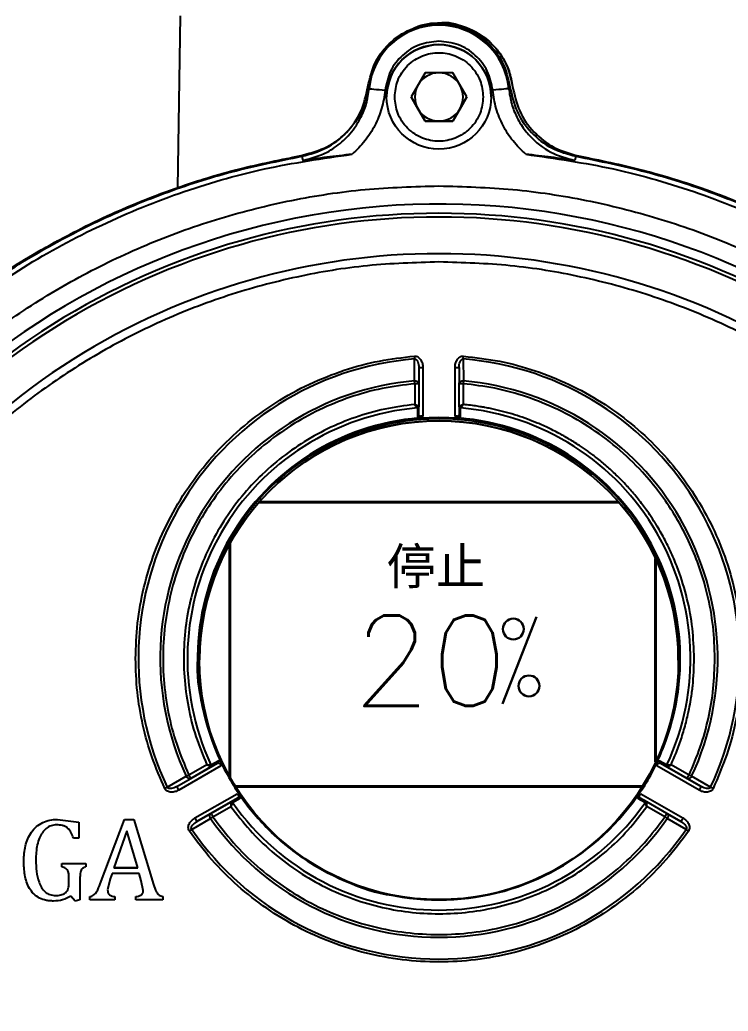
# Model space of a CAD drawing. Header units: millimetres. Extents: x 1852 to 4288, y 681 to 2404.
# Drawn here: x 2491.2 to 2579.2, y 2124.1 to 2247.3 of the extents above; entities that cross this region are included whole.
import ezdxf

# ---------------------------------------------------------------- set-up
doc = ezdxf.new("R2010")
doc.units = ezdxf.units.MM
for name, color, linetype, lineweight in [('DIM', 4, 'Continuous', 13), ('标注', 3, 'Continuous', 13), ('粗实线', 7, 'Continuous', 40)]:
    doc.layers.add(name, color=color, linetype=linetype, lineweight=lineweight)
doc.styles.add('01', font='txt.shx')

msp = doc.modelspace()

# ---------------------------------------------------------------- linework, layer by layer
at = {"color": 7, "linetype": 'Continuous', "lineweight": 25}
for p, q in [((2511.085, 2247.781), (2510.76, 2226.413)), ((2541.507, 2240.711), (2539.775, 2237.711)), ((2544.971, 2240.711), (2541.507, 2240.711)), ((2546.703, 2237.711), (2544.971, 2240.711)), ((2534.414, 2238.987), (2534.563, 2238.737)), ((2552.065, 2238.987), (2551.916, 2238.737)), ((2552.397, 2239.013), (2552.397, 2239.014)), ((2536.739, 2237.718), (2536.739, 2237.718)), ((2536.799, 2237.718), (2536.799, 2237.718)), ((2539.775, 2237.711), (2541.507, 2234.711)), ((2540.641, 2236.211), (2539.775, 2237.711)), ((2544.971, 2234.711), (2546.703, 2237.711)), ((2546.703, 2237.711), (2545.837, 2236.211)), ((2549.679, 2237.704), (2549.679, 2237.704)), ((2549.739, 2237.704), (2549.739, 2237.704)), ((2541.507, 2234.711), (2540.641, 2236.211)), ((2545.837, 2236.211), (2544.971, 2234.711)), ((2541.507, 2234.711), (2544.971, 2234.711)), ((2541.507, 2234.711), (2541.507, 2234.711)), ((2543.239, 2234.711), (2541.507, 2234.711)), ((2544.971, 2234.711), (2543.239, 2234.711)), ((2544.971, 2234.711), (2544.971, 2234.711)), ((2526.212, 2230.336), (2526.331, 2229.819)), ((2526.325, 2230.46), (2526.325, 2230.461)), ((2560.268, 2230.336), (2560.148, 2229.819)), ((2560.572, 2230.387), (2560.572, 2230.387)), ((2540.182, 2205.498), (2540.211, 2205.146)), ((2546.268, 2205.146), (2546.297, 2205.498)), ((2540.209, 2202.429), (2540.211, 2205.146)), ((2546.268, 2205.146), (2546.271, 2202.429)), ((2540.74, 2204.084), (2540.74, 2202.077)), ((2541.24, 2204.084), (2541.24, 2198.049)), ((2545.24, 2198.049), (2545.24, 2204.084)), ((2545.74, 2204.084), (2545.74, 2202.077)), ((2540.24, 2202.077), (2540.209, 2202.429)), ((2540.24, 2202.077), (2540.24, 2199.491)), ((2540.74, 2202.077), (2540.74, 2199.185)), ((2545.74, 2199.185), (2545.74, 2202.077)), ((2546.271, 2202.429), (2546.24, 2202.077)), ((2546.24, 2202.077), (2546.24, 2199.491)), ((2540.555, 2199.005), (2540.556, 2198.069)), ((2540.74, 2198.249), (2540.74, 2199.185)), ((2545.74, 2199.185), (2545.74, 2198.249)), ((2545.924, 2198.069), (2545.924, 2199.005)), ((2540.766, 2197.813), (2543.24, 2197.915)), ((2543.24, 2197.915), (2545.713, 2197.813)), ((2513.489, 2167.742), (2513.489, 2167.742)), ((2572.989, 2167.678), (2572.989, 2167.678)), ((2510.667, 2151.996), (2515.72, 2154.913)), ((2514.909, 2154.445), (2515.72, 2154.913)), ((2515.784, 2155.163), (2514.973, 2154.695)), ((2515.745, 2154.932), (2515.753, 2154.929)), ((2518.584, 2150.824), (2516.111, 2155.108)), ((2570.369, 2155.108), (2567.895, 2150.824)), ((2571.506, 2154.695), (2570.695, 2155.163)), ((2570.726, 2154.929), (2570.734, 2154.932)), ((2570.76, 2154.913), (2571.57, 2154.445)), ((2570.76, 2154.913), (2575.813, 2151.996)), ((2516.143, 2154.58), (2510.917, 2151.563)), ((2514.395, 2154.726), (2512.155, 2153.433)), ((2514.909, 2154.445), (2512.405, 2153)), ((2514.906, 2154.445), (2514.935, 2154.464)), ((2575.563, 2151.563), (2570.336, 2154.58)), ((2571.544, 2154.464), (2571.573, 2154.445)), ((2574.074, 2153), (2571.57, 2154.445)), ((2574.324, 2153.433), (2572.085, 2154.726)), ((2509.483, 2151.923), (2511.834, 2153.283)), ((2510.667, 2151.996), (2512.405, 2153)), ((2575.813, 2151.996), (2574.074, 2153)), ((2576.997, 2151.923), (2574.645, 2153.283)), ((2510.667, 2151.996), (2510.336, 2151.84)), ((2576.143, 2151.84), (2575.813, 2151.996)), ((2512.917, 2148.099), (2518.143, 2151.116)), ((2518.22, 2150.583), (2513.167, 2147.666)), ((2514.905, 2148.67), (2517.409, 2150.115)), ((2518.22, 2150.583), (2517.409, 2150.115)), ((2517.658, 2150.046), (2518.468, 2150.514)), ((2568.011, 2150.514), (2568.822, 2150.046)), ((2569.07, 2150.115), (2568.26, 2150.583)), ((2573.313, 2147.666), (2568.26, 2150.583)), ((2568.336, 2151.116), (2573.563, 2148.099)), ((2571.574, 2148.67), (2569.07, 2150.115)), ((2515.155, 2148.236), (2517.395, 2149.53)), ((2571.324, 2148.236), (2569.085, 2149.53)), ((2495.816, 2147.931), (2498.491, 2147.59)), ((2495.816, 2147.931), (2495.816, 2147.931)), ((2498.491, 2147.59), (2498.491, 2145.599)), ((2498.491, 2147.59), (2498.491, 2147.59)), ((2501.152, 2139.9), (2504.17, 2147.931)), ((2501.152, 2139.9), (2504.17, 2147.931)), ((2504.17, 2147.931), (2505.315, 2147.931)), ((2504.17, 2147.931), (2504.17, 2147.931)), ((2504.17, 2147.931), (2505.315, 2147.931)), ((2505.315, 2147.931), (2507.776, 2139.843)), ((2505.315, 2147.931), (2505.315, 2147.931)), ((2505.315, 2147.931), (2507.776, 2139.843)), ((2512.511, 2146.677), (2514.865, 2148.034)), ((2513.167, 2147.666), (2514.905, 2148.67)), ((2571.574, 2148.67), (2573.313, 2147.666)), ((2573.968, 2146.677), (2571.614, 2148.034)), ((2504.453, 2146.512), (2502.822, 2141.894)), ((2505.812, 2141.894), (2504.453, 2146.512)), ((2498.491, 2145.599), (2497.805, 2145.599)), ((2491.631, 2142.786), (2491.631, 2142.786)), ((2493.141, 2142.887), (2493.141, 2142.887)), ((2496.376, 2142.031), (2496.376, 2142.443)), ((2496.376, 2142.443), (2499.338, 2142.443)), ((2496.376, 2142.443), (2499.338, 2142.443)), ((2496.376, 2142.443), (2496.376, 2142.443)), ((2499.338, 2142.443), (2499.338, 2142.031)), ((2499.338, 2142.443), (2499.338, 2142.443)), ((2502.822, 2141.894), (2505.812, 2141.894)), ((2505.812, 2141.894), (2502.822, 2141.894)), ((2497.257, 2139.969), (2497.257, 2140.398)), ((2498.629, 2140.449), (2498.629, 2137.93)), ((2502.372, 2140.531), (2502.057, 2139.174)), ((2502.614, 2141.208), (2502.372, 2140.531)), ((2505.982, 2141.208), (2502.614, 2141.208)), ((2506.235, 2140.308), (2505.982, 2141.208)), ((2506.475, 2139.101), (2506.235, 2140.308)), ((2501.152, 2139.9), (2501.152, 2139.9)), ((2507.776, 2139.843), (2507.776, 2139.843)), ((2498.048, 2137.778), (2497.503, 2138.391)), ((2498.629, 2137.93), (2498.048, 2137.778)), ((2499.863, 2137.915), (2499.863, 2138.327)), ((2499.863, 2138.327), (2499.863, 2138.327)), ((2502.953, 2137.915), (2499.863, 2137.915)), ((2502.953, 2138.327), (2502.953, 2137.915)), ((2505.585, 2137.915), (2505.585, 2138.327)), ((2508.919, 2137.915), (2505.585, 2137.915)), ((2508.919, 2138.327), (2508.919, 2137.915)), ((2508.919, 2138.327), (2508.919, 2138.327)), ((2543.24, 2137.915), (2544.343, 2138.024))]:
    msp.add_line(p, q, dxfattribs=at)
at = {"color": 7, "linetype": 'Continuous', "lineweight": 25, "flags": 128}
for points in [[(2534.563, 2238.737), (2534.607, 2238.733), (2534.724, 2238.721), (2534.91, 2238.704), (2535.158, 2238.68), (2535.459, 2238.652), (2535.8, 2238.62), (2536.17, 2238.585), (2536.554, 2238.548)], [(2551.916, 2238.737), (2551.872, 2238.733), (2551.755, 2238.721), (2551.569, 2238.704), (2551.321, 2238.68), (2551.021, 2238.652), (2550.679, 2238.62), (2550.31, 2238.585), (2549.925, 2238.548)], [(2540.74, 2204.084), (2540.749, 2204.084), (2540.778, 2204.084), (2540.824, 2204.084), (2540.886, 2204.084), (2540.962, 2204.084), (2541.048, 2204.084), (2541.142, 2204.084), (2541.24, 2204.084)], [(2545.24, 2204.084), (2545.337, 2204.084), (2545.431, 2204.084), (2545.517, 2204.084), (2545.593, 2204.084), (2545.655, 2204.084), (2545.702, 2204.084), (2545.73, 2204.084), (2545.74, 2204.084)], [(2540.74, 2202.077), (2540.73, 2202.077), (2540.702, 2202.077), (2540.655, 2202.077), (2540.593, 2202.077), (2540.517, 2202.077), (2540.431, 2202.077), (2540.337, 2202.077), (2540.24, 2202.077)], [(2546.24, 2202.077), (2546.142, 2202.077), (2546.048, 2202.077), (2545.962, 2202.077), (2545.886, 2202.077), (2545.824, 2202.077), (2545.778, 2202.077), (2545.749, 2202.077), (2545.74, 2202.077)], [(2511.834, 2153.283), (2511.867, 2153.299), (2511.903, 2153.315), (2511.941, 2153.333), (2511.982, 2153.352), (2512.023, 2153.371), (2512.067, 2153.391), (2512.111, 2153.412), (2512.155, 2153.433)], [(2512.155, 2153.433), (2512.204, 2153.348), (2512.251, 2153.267), (2512.294, 2153.192), (2512.332, 2153.126), (2512.363, 2153.073), (2512.386, 2153.033), (2512.4, 2153.008), (2512.405, 2153)], [(2574.074, 2153), (2574.079, 2153.008), (2574.093, 2153.033), (2574.116, 2153.073), (2574.147, 2153.126), (2574.185, 2153.192), (2574.229, 2153.267), (2574.275, 2153.348), (2574.324, 2153.433)], [(2574.645, 2153.283), (2574.612, 2153.299), (2574.576, 2153.315), (2574.538, 2153.333), (2574.498, 2153.352), (2574.456, 2153.371), (2574.413, 2153.391), (2574.369, 2153.412), (2574.324, 2153.433)], [(2509.483, 2151.923), (2509.45, 2151.907), (2509.414, 2151.89), (2509.376, 2151.872), (2509.336, 2151.853), (2509.294, 2151.834), (2509.251, 2151.813), (2509.207, 2151.793), (2509.163, 2151.772)], [(2510.917, 2151.563), (2510.868, 2151.647), (2510.821, 2151.729), (2510.778, 2151.804), (2510.74, 2151.869), (2510.709, 2151.923), (2510.686, 2151.963), (2510.671, 2151.988), (2510.667, 2151.996)], [(2575.813, 2151.996), (2575.808, 2151.988), (2575.794, 2151.963), (2575.77, 2151.923), (2575.739, 2151.869), (2575.701, 2151.804), (2575.658, 2151.729), (2575.611, 2151.647), (2575.563, 2151.563)], [(2577.316, 2151.772), (2577.272, 2151.793), (2577.228, 2151.813), (2577.185, 2151.834), (2577.143, 2151.853), (2577.103, 2151.872), (2577.065, 2151.89), (2577.029, 2151.907), (2576.997, 2151.923)], [(2513.167, 2147.666), (2513.162, 2147.674), (2513.148, 2147.699), (2513.124, 2147.739), (2513.093, 2147.793), (2513.055, 2147.858), (2513.012, 2147.933), (2512.965, 2148.014), (2512.917, 2148.099)], [(2515.155, 2148.236), (2515.115, 2148.208), (2515.075, 2148.181), (2515.036, 2148.153), (2514.998, 2148.127), (2514.962, 2148.101), (2514.927, 2148.077), (2514.895, 2148.054), (2514.865, 2148.034)], [(2514.905, 2148.67), (2514.91, 2148.661), (2514.924, 2148.637), (2514.947, 2148.597), (2514.978, 2148.543), (2515.016, 2148.477), (2515.059, 2148.402), (2515.106, 2148.321), (2515.155, 2148.236)], [(2571.324, 2148.236), (2571.373, 2148.321), (2571.42, 2148.402), (2571.463, 2148.477), (2571.501, 2148.543), (2571.532, 2148.597), (2571.555, 2148.637), (2571.569, 2148.661), (2571.574, 2148.67)], [(2571.614, 2148.034), (2571.584, 2148.054), (2571.552, 2148.077), (2571.517, 2148.101), (2571.481, 2148.127), (2571.443, 2148.153), (2571.404, 2148.181), (2571.364, 2148.208), (2571.324, 2148.236)], [(2573.563, 2148.099), (2573.514, 2148.014), (2573.467, 2147.933), (2573.424, 2147.858), (2573.386, 2147.793), (2573.355, 2147.739), (2573.332, 2147.699), (2573.317, 2147.674), (2573.313, 2147.666)], [(2512.22, 2146.476), (2512.261, 2146.504), (2512.301, 2146.532), (2512.34, 2146.559), (2512.378, 2146.585), (2512.414, 2146.61), (2512.449, 2146.634), (2512.481, 2146.656), (2512.511, 2146.677)], [(2573.968, 2146.677), (2573.998, 2146.656), (2574.03, 2146.634), (2574.065, 2146.61), (2574.101, 2146.585), (2574.139, 2146.559), (2574.178, 2146.532), (2574.218, 2146.504), (2574.259, 2146.476)]]:
    msp.add_lwpolyline(points, dxfattribs=at)
at = {"color": 7, "linetype": 'Continuous', "lineweight": 25}
for centre, radius in [((2543.239, 2237.711), 6.5), ((2543.239, 2167.71), 29.75)]:
    msp.add_circle(centre, radius, dxfattribs=at)
for centre, radius, start, end in [((2543.24, 2237.916), 8.715, 5.40246, 174.59754), ((2543.239, 2237.711), 6.5, 0, 179.93876), ((2543.239, 2237.711), 3, 90, 150), ((2543.239, 2237.711), 3, 30, 90), ((2543.239, 2237.711), 3, 150, 210), ((2543.239, 2237.711), 3, 330, 30), ((2543.239, 2237.711), 3, 210, 270), ((2543.239, 2237.711), 3, 270, 330), ((2524.616, 2240.314), 10, 302.62258, 314.66639), ((2562.322, 2240.233), 10, 225.08863, 237.13271), ((2543.24, 2132.915), 91.48, 295.79271, 180), ((2543.24, 2132.915), 90.341, 353.64897, 186.35103), ((2543.24, 2132.915), 89.875, 353.64897, 186.35103), ((2543.24, 2132.915), 85.319, 353.33017, 186.66983), ((2543.24, 2167.915), 37.354, 94.65071, 205.34929), ((2543.24, 2167.915), 37.354, 334.65071, 85.34929), ((2543.24, 2167.915), 34.646, 95.01875, 204.98125), ((2543.24, 2167.915), 34.646, 335.01875, 84.98125), ((2540.468, 2199.282), 0.229, 285.08159, 349.89545), ((2546.011, 2199.282), 0.229, 190.10455, 254.91841), ((2543.24, 2167.915), 31.264, 94.97704, 205.02296), ((2540.55, 2199.194), 0.19, 271.48934, 357.31235), ((2540.55, 2198.258), 0.189, 271.61717, 357.31776), ((2545.929, 2199.194), 0.19, 182.68765, 268.51066), ((2545.929, 2198.258), 0.189, 182.6801, 268.38296), ((2543.24, 2167.915), 31.264, 334.97704, 85.02296), ((2543.239, 2167.71), 30, 357.22072, 180), ((2543.24, 2167.915), 30, 94.72923, 205.27077), ((2543.239, 2167.71), 29.75, 0, 179.93876), ((2543.24, 2167.915), 30, 334.72923, 85.27077), ((2515.617, 2155.073), 0.189, 302.68007, 28.38309), ((2570.862, 2155.073), 0.189, 151.61704, 237.31779), ((2514.689, 2154.632), 0.229, 310.10459, 14.91837), ((2514.807, 2154.605), 0.19, 302.68761, 28.51079), ((2571.673, 2154.605), 0.19, 151.48921, 237.31239), ((2571.79, 2154.632), 0.229, 165.08163, 229.89541), ((2517.461, 2149.831), 0.229, 45.08176, 109.89528), ((2517.496, 2149.947), 0.19, 31.48925, 117.3121), ((2543.24, 2167.915), 31.264, 214.97704, 325.02296), ((2518.307, 2150.415), 0.189, 31.61702, 117.31857), ((2543.24, 2167.915), 30, 214.72923, 325.27077), ((2568.173, 2150.415), 0.189, 62.68036, 148.38305), ((2568.983, 2149.947), 0.19, 62.6879, 148.51075), ((2569.018, 2149.831), 0.229, 70.10472, 134.91824), ((2543.24, 2167.915), 34.646, 215.01875, 324.98125), ((2543.24, 2167.915), 37.354, 214.65071, 325.34929), ((2543.24, 2132.915), 91.48, 180, 290.22656)]:
    msp.add_arc(centre, radius, start, end, dxfattribs=at)
for points in [[(2534.414, 2238.987), (2534.656, 2240.041), (2535.14, 2242.148), (2537.227, 2244.702), (2540.013, 2246.466), (2542.164, 2246.693), (2543.24, 2246.807)], [(2543.24, 2246.807), (2544.315, 2246.693), (2546.466, 2246.466), (2549.252, 2244.702), (2551.339, 2242.148), (2551.823, 2240.041), (2552.065, 2238.987)], [(2543.24, 2244.632), (2542.412, 2244.543), (2540.758, 2244.365), (2538.627, 2242.985), (2537.053, 2240.994), (2536.72, 2239.364), (2536.554, 2238.548)], [(2549.925, 2238.548), (2549.759, 2239.364), (2549.426, 2240.994), (2547.852, 2242.985), (2545.721, 2244.365), (2544.067, 2244.543), (2543.24, 2244.632)], [(2534.536, 2239.052), (2534.305, 2238.011), (2533.843, 2235.93), (2531.954, 2233.3), (2529.412, 2231.294), (2527.354, 2230.738), (2526.325, 2230.46)], [(2552.397, 2239.013), (2552.624, 2237.972), (2553.077, 2235.889), (2554.955, 2233.251), (2557.488, 2231.234), (2559.544, 2230.669), (2560.572, 2230.387)], [(2445.566, 2143.706), (2446.09, 2147.357), (2447.138, 2154.661), (2450.258, 2165.304), (2454.466, 2175.547), (2459.821, 2185.247), (2466.226, 2194.287), (2473.607, 2202.549), (2481.869, 2209.93), (2490.908, 2216.335), (2500.609, 2221.69), (2510.852, 2225.898), (2521.495, 2229.018), (2528.799, 2230.066), (2532.45, 2230.59)], [(2445.769, 2150.248), (2446.455, 2153.542), (2447.828, 2160.131), (2451.148, 2169.683), (2455.352, 2178.867), (2460.488, 2187.57), (2466.477, 2195.706), (2473.265, 2203.191), (2480.778, 2209.946), (2488.941, 2215.901), (2497.665, 2220.999), (2506.867, 2225.164), (2516.433, 2228.444), (2523.027, 2229.788), (2526.325, 2230.46)], [(2478.485, 2207.665), (2480.782, 2209.553), (2485.375, 2213.327), (2492.876, 2218.172), (2500.747, 2222.372), (2508.976, 2225.82), (2517.47, 2228.572), (2523.298, 2229.748), (2526.212, 2230.336)], [(2554.029, 2230.59), (2557.681, 2230.066), (2564.984, 2229.018), (2575.627, 2225.898), (2585.87, 2221.69), (2595.571, 2216.335), (2604.61, 2209.93), (2612.872, 2202.549), (2620.253, 2194.287), (2626.658, 2185.247), (2632.013, 2175.547), (2636.221, 2165.304), (2639.341, 2154.661), (2640.389, 2147.357), (2640.913, 2143.706)], [(2560.268, 2230.336), (2563.181, 2229.748), (2569.009, 2228.572), (2577.503, 2225.82), (2585.732, 2222.372), (2593.603, 2218.172), (2601.104, 2213.327), (2605.697, 2209.553), (2607.994, 2207.665)], [(2560.572, 2230.387), (2563.866, 2229.701), (2570.454, 2228.328), (2580.007, 2225.007), (2589.19, 2220.804), (2597.893, 2215.668), (2606.03, 2209.679), (2613.514, 2202.891), (2620.27, 2195.377), (2626.224, 2187.215), (2631.323, 2178.49), (2635.487, 2169.289), (2638.767, 2159.723), (2640.112, 2153.128), (2640.784, 2149.831)], [(2449.499, 2132.916), (2449.586, 2135.984), (2449.76, 2142.119), (2451.163, 2151.233), (2453.388, 2160.171), (2456.496, 2168.847), (2460.435, 2177.176), (2465.172, 2185.079), (2470.661, 2192.48), (2476.849, 2199.307), (2483.676, 2205.495), (2491.076, 2210.984), (2498.98, 2215.721), (2507.309, 2219.659), (2515.984, 2222.767), (2524.922, 2224.992), (2534.037, 2226.396), (2540.172, 2226.57), (2543.24, 2226.657)], [(2543.24, 2226.657), (2546.307, 2226.57), (2552.443, 2226.396), (2561.557, 2224.992), (2570.495, 2222.767), (2579.17, 2219.659), (2587.5, 2215.721), (2595.403, 2210.984), (2602.804, 2205.495), (2609.631, 2199.307), (2615.818, 2192.48), (2621.307, 2185.079), (2626.044, 2177.176), (2629.983, 2168.847), (2633.091, 2160.171), (2635.316, 2151.233), (2636.719, 2142.119), (2636.893, 2135.984), (2636.98, 2132.916)], [(2543.24, 2217.202), (2540.277, 2217.112), (2534.352, 2216.931), (2525.562, 2215.476), (2516.969, 2213.171), (2508.668, 2209.956), (2500.751, 2205.89), (2493.306, 2201.013), (2486.416, 2195.379), (2480.157, 2189.051), (2474.599, 2182.099), (2469.803, 2174.601), (2465.823, 2166.64), (2462.705, 2158.305), (2460.476, 2149.686), (2459.185, 2140.884), (2458.76, 2131.985), (2459.269, 2126.079), (2459.524, 2123.126)], [(2626.956, 2123.126), (2627.21, 2126.079), (2627.719, 2131.985), (2627.295, 2140.884), (2626.003, 2149.686), (2623.774, 2158.305), (2620.656, 2166.64), (2616.676, 2174.601), (2611.88, 2182.099), (2606.322, 2189.051), (2600.063, 2195.379), (2593.173, 2201.013), (2585.728, 2205.89), (2577.811, 2209.956), (2569.51, 2213.171), (2560.917, 2215.476), (2552.128, 2216.931), (2546.202, 2217.112), (2543.24, 2217.202)], [(2546.297, 2205.498), (2547.805, 2205.322), (2550.822, 2204.971), (2555.225, 2203.757), (2559.457, 2202.06), (2563.452, 2199.856), (2567.152, 2197.189), (2570.504, 2194.095), (2573.459, 2190.62), (2575.974, 2186.815), (2578.013, 2182.734), (2579.544, 2178.437), (2580.548, 2173.987), (2581.007, 2169.449), (2580.919, 2164.888), (2580.272, 2160.374), (2579.122, 2155.954), (2577.918, 2153.166), (2577.316, 2151.772)], [(2540.24, 2202.077), (2538.878, 2201.909), (2536.154, 2201.575), (2532.183, 2200.458), (2528.367, 2198.908), (2524.765, 2196.904), (2521.429, 2194.485), (2518.406, 2191.684), (2515.74, 2188.542), (2513.47, 2185.103), (2511.627, 2181.417), (2510.238, 2177.537), (2509.324, 2173.519), (2508.898, 2169.421), (2508.963, 2165.299), (2509.529, 2161.22), (2510.547, 2157.221), (2511.619, 2154.696), (2512.155, 2153.433)], [(2540.24, 2199.491), (2538.991, 2199.328), (2536.493, 2199.004), (2532.852, 2197.958), (2529.356, 2196.518), (2526.058, 2194.664), (2523.002, 2192.435), (2520.233, 2189.857), (2517.79, 2186.969), (2515.707, 2183.812), (2514.013, 2180.429), (2512.734, 2176.869), (2511.886, 2173.182), (2511.483, 2169.421), (2511.527, 2165.637), (2512.029, 2161.89), (2512.942, 2158.214), (2513.911, 2155.888), (2514.395, 2154.726)], [(2541.24, 2198.049), (2541.182, 2198.044), (2541.068, 2198.033), (2540.973, 2198.022), (2540.925, 2198.017)], [(2545.554, 2198.017), (2545.506, 2198.022), (2545.411, 2198.033), (2545.297, 2198.044), (2545.24, 2198.049)], [(2516.014, 2154.869), (2516.033, 2154.825), (2516.071, 2154.737), (2516.119, 2154.633), (2516.143, 2154.58)], [(2570.336, 2154.58), (2570.36, 2154.633), (2570.408, 2154.737), (2570.446, 2154.825), (2570.465, 2154.869)], [(2518.143, 2151.116), (2518.176, 2151.07), (2518.243, 2150.976), (2518.3, 2150.899), (2518.328, 2150.86)], [(2568.151, 2150.86), (2568.179, 2150.899), (2568.236, 2150.976), (2568.303, 2151.07), (2568.336, 2151.116)], [(2517.395, 2149.53), (2518.16, 2148.529), (2519.689, 2146.528), (2522.416, 2143.899), (2525.411, 2141.591), (2528.665, 2139.661), (2532.124, 2138.129), (2535.741, 2137.02), (2539.463, 2136.348), (2543.24, 2136.123), (2547.016, 2136.348), (2550.739, 2137.02), (2554.355, 2138.129), (2557.814, 2139.661), (2561.068, 2141.591), (2564.063, 2143.899), (2566.79, 2146.528), (2568.32, 2148.529), (2569.085, 2149.53)], [(2515.155, 2148.236), (2515.981, 2147.141), (2517.632, 2144.95), (2520.586, 2142.068), (2523.836, 2139.538), (2527.372, 2137.422), (2531.135, 2135.742), (2535.072, 2134.525), (2539.126, 2133.787), (2543.24, 2133.54), (2547.353, 2133.787), (2551.407, 2134.525), (2555.344, 2135.742), (2559.107, 2137.422), (2562.644, 2139.538), (2565.894, 2142.068), (2568.847, 2144.95), (2570.499, 2147.141), (2571.324, 2148.236)], [(2574.259, 2146.476), (2573.352, 2145.258), (2571.539, 2142.821), (2568.286, 2139.615), (2564.701, 2136.798), (2560.795, 2134.441), (2556.635, 2132.57), (2552.28, 2131.213), (2547.793, 2130.392), (2543.24, 2130.116), (2538.686, 2130.392), (2534.199, 2131.213), (2529.844, 2132.57), (2525.684, 2134.441), (2521.778, 2136.798), (2518.193, 2139.615), (2514.94, 2142.821), (2513.127, 2145.258), (2512.22, 2146.476)], [(2543.24, 2039.176), (2540.172, 2039.263), (2534.037, 2039.437), (2524.922, 2040.84), (2515.984, 2043.065), (2507.309, 2046.173), (2498.98, 2050.111), (2491.076, 2054.849), (2483.676, 2060.337), (2476.849, 2066.525), (2470.661, 2073.352), (2465.172, 2080.753), (2460.435, 2088.656), (2456.496, 2096.986), (2453.388, 2105.661), (2451.163, 2114.599), (2449.76, 2123.713), (2449.586, 2129.849), (2449.499, 2132.916)], [(2636.98, 2132.916), (2636.893, 2129.849), (2636.719, 2123.713), (2635.316, 2114.599), (2633.091, 2105.661), (2629.983, 2096.986), (2626.044, 2088.656), (2621.307, 2080.753), (2615.818, 2073.352), (2609.631, 2066.525), (2602.804, 2060.337), (2595.403, 2054.849), (2587.5, 2050.111), (2579.17, 2046.173), (2570.495, 2043.065), (2561.557, 2040.84), (2552.443, 2039.437), (2546.307, 2039.263), (2543.24, 2039.176)]]:
    msp.add_open_spline(points, degree=3, dxfattribs=at)
for points, knots in [([(2539.067, 2245.603), (2539.468, 2245.87), (2540.772, 2246.739), (2543.504, 2247.078), (2546.735, 2246.523), (2549.554, 2244.794), (2551.659, 2242.202), (2552.151, 2240.076), (2552.397, 2239.013)], [0, 0, 0, 0, 0.08145643, 0.26516514, 0.44887386, 0.63258257, 0.81629129, 1, 1, 1, 1]), ([(2543.247, 2246.912), (2543.249, 2246.913), (2544.302, 2247.128), (2546.554, 2246.497), (2548.752, 2245.319), (2550.015, 2244.11), (2550.651, 2243.366), (2551.356, 2242.314), (2552.051, 2240.869), (2552.278, 2239.653), (2552.397, 2239.014)], [0, 0, 0, 0, 0.0006179, 0.2439913, 0.4980561, 0.5655985, 0.6396073, 0.7200812, 0.8527937, 1, 1, 1, 1]), ([(2537.739, 2237.711), (2537.813, 2238.403), (2537.926, 2239.467), (2538.611, 2240.748), (2539.321, 2241.628), (2540.202, 2242.342), (2541.483, 2243.006), (2543.239, 2243.344), (2544.995, 2243.006), (2546.276, 2242.342), (2547.157, 2241.628), (2547.867, 2240.748), (2548.553, 2239.467), (2548.666, 2238.403), (2548.739, 2237.711)], [0, 0, 0, 0, 0.1197284, 0.1841803, 0.25, 0.3158197, 0.3802716, 0.5, 0.6197284, 0.6841803, 0.75, 0.8158197, 0.8802716, 1, 1, 1, 1]), ([(2526.212, 2230.336), (2527.244, 2230.617), (2529.306, 2231.179), (2531.85, 2233.197), (2533.732, 2235.846), (2534.186, 2237.939), (2534.414, 2238.987)], [0, 0, 0, 0, 0.2500466, 0.4994486, 0.7493959, 1, 1, 1, 1]), ([(2526.331, 2229.819), (2527.365, 2230.094), (2528.758, 2230.465), (2530.292, 2231.419), (2531.172, 2232.098), (2532.011, 2232.913), (2532.837, 2233.931), (2533.62, 2235.243), (2534.282, 2236.872), (2534.466, 2238.096), (2534.563, 2238.737)], [0, 0, 0, 0, 0.24428957, 0.32903605, 0.41448985, 0.50012501, 0.59799237, 0.71577027, 0.85107242, 1, 1, 1, 1]), ([(2551.916, 2238.737), (2552.013, 2238.096), (2552.197, 2236.872), (2552.799, 2235.393), (2553.414, 2234.304), (2553.956, 2233.538), (2555.051, 2232.25), (2557.01, 2230.671), (2559.117, 2230.099), (2560.148, 2229.819)], [0, 0, 0, 0, 0.1490589, 0.284486, 0.365253, 0.4374072, 0.5004523, 0.7554674, 1, 1, 1, 1]), ([(2552.065, 2238.987), (2552.292, 2237.941), (2552.744, 2235.853), (2554.623, 2233.204), (2557.167, 2231.183), (2559.233, 2230.618), (2560.268, 2230.336)], [0, 0, 0, 0, 0.2500652, 0.4994456, 0.7493864, 1, 1, 1, 1]), ([(2536.554, 2238.548), (2536.439, 2237.789), (2536.21, 2236.274), (2535.324, 2234.145), (2534.104, 2232.188), (2533.003, 2231.124), (2532.45, 2230.59)], [0, 0, 0, 0, 0.2507669, 0.5000113, 0.749245, 1, 1, 1, 1]), ([(2548.739, 2237.711), (2548.666, 2237.019), (2548.553, 2235.955), (2547.867, 2234.674), (2547.157, 2233.794), (2546.276, 2233.08), (2544.995, 2232.415), (2543.239, 2232.078), (2541.483, 2232.415), (2540.202, 2233.08), (2539.321, 2233.794), (2538.611, 2234.674), (2537.926, 2235.955), (2537.813, 2237.019), (2537.739, 2237.711)], [0, 0, 0, 0, 0.1197284, 0.1841803, 0.25, 0.3158197, 0.3802716, 0.5, 0.6197284, 0.6841803, 0.75, 0.8158197, 0.8802716, 1, 1, 1, 1]), ([(2554.029, 2230.59), (2553.477, 2231.124), (2552.375, 2232.188), (2551.155, 2234.145), (2550.269, 2236.274), (2550.04, 2237.789), (2549.925, 2238.548)], [0, 0, 0, 0, 0.250755, 0.4999887, 0.7492331, 1, 1, 1, 1]), ([(2481.932, 2210.491), (2483.2, 2211.525), (2486.94, 2214.573), (2493.667, 2218.748), (2501.84, 2223.007), (2510.069, 2226.318), (2518.205, 2228.852), (2523.656, 2229.932), (2526.325, 2230.461)], [0, 0, 0, 0, 0.0997459, 0.2940675, 0.4812543, 0.6613057, 0.8342211, 1, 1, 1, 1]), ([(2532.45, 2230.59), (2531.382, 2230.47), (2529.236, 2230.229), (2527.302, 2229.956), (2526.331, 2229.819)], [0, 0, 0, 0, 0.4975573, 1, 1, 1, 1]), ([(2560.148, 2229.819), (2559.177, 2229.956), (2557.244, 2230.229), (2555.097, 2230.47), (2554.029, 2230.59)], [0, 0, 0, 0, 0.50244267, 1, 1, 1, 1]), ([(2560.572, 2230.387), (2563.237, 2229.848), (2568.684, 2228.745), (2576.809, 2226.176), (2585.02, 2222.827), (2593.186, 2218.549), (2600.961, 2213.588), (2605.679, 2209.665), (2607.944, 2207.782)], [0, 0, 0, 0, 0.1535242, 0.3136607, 0.480409, 0.6537687, 0.8337391, 1, 1, 1, 1]), ([(2505.532, 2167.915), (2505.582, 2169.38), (2505.682, 2172.349), (2506.505, 2176.8), (2507.863, 2181.252), (2509.822, 2185.604), (2512.364, 2189.744), (2515.439, 2193.546), (2518.979, 2196.919), (2522.899, 2199.788), (2527.078, 2202.094), (2531.405, 2203.808), (2535.775, 2204.99), (2538.727, 2205.33), (2540.182, 2205.498)], [0, 0, 0, 0, 0.0782156, 0.1586051, 0.2410351, 0.3265101, 0.4128917, 0.5, 0.5870918, 0.6734733, 0.7589648, 0.8413784, 0.9217762, 1, 1, 1, 1]), ([(2540.182, 2205.498), (2540.263, 2205.497), (2540.429, 2205.494), (2540.653, 2205.386), (2540.845, 2205.226), (2541.042, 2204.963), (2541.206, 2204.575), (2541.228, 2204.248), (2541.24, 2204.084)], [0, 0, 0, 0, 0.1225406, 0.2507283, 0.3708535, 0.5011377, 0.7505279, 1, 1, 1, 1]), ([(2545.24, 2204.084), (2545.251, 2204.248), (2545.274, 2204.575), (2545.437, 2204.963), (2545.634, 2205.226), (2545.826, 2205.385), (2546.05, 2205.494), (2546.216, 2205.497), (2546.297, 2205.498)], [0, 0, 0, 0, 0.2498125, 0.4991926, 0.6288786, 0.7494851, 0.8773244, 1, 1, 1, 1]), ([(2540.211, 2205.146), (2540.232, 2205.147), (2540.274, 2205.149), (2540.359, 2205.123), (2540.455, 2205.053), (2540.546, 2204.932), (2540.646, 2204.732), (2540.724, 2204.445), (2540.734, 2204.206), (2540.74, 2204.084)], [0, 0, 0, 0, 0.0469095, 0.0936327, 0.1947106, 0.3110168, 0.4391204, 0.7135016, 1, 1, 1, 1]), ([(2545.74, 2204.084), (2545.745, 2204.206), (2545.756, 2204.445), (2545.833, 2204.732), (2545.933, 2204.933), (2546.024, 2205.053), (2546.12, 2205.123), (2546.205, 2205.149), (2546.247, 2205.147), (2546.268, 2205.146)], [0, 0, 0, 0, 0.28654563, 0.56106869, 0.68919014, 0.8054766, 0.90650496, 0.95317639, 1, 1, 1, 1]), ([(2540.209, 2202.429), (2540.274, 2202.427), (2540.374, 2202.423), (2540.498, 2202.382), (2540.582, 2202.338), (2540.653, 2202.28), (2540.721, 2202.196), (2540.732, 2202.123), (2540.74, 2202.077)], [0, 0, 0, 0, 0.2385849, 0.3638389, 0.5000025, 0.6213043, 0.7614151, 1, 1, 1, 1]), ([(2545.74, 2202.077), (2545.747, 2202.123), (2545.758, 2202.196), (2545.827, 2202.28), (2545.897, 2202.338), (2545.981, 2202.382), (2546.105, 2202.423), (2546.205, 2202.427), (2546.271, 2202.429)], [0, 0, 0, 0, 0.238585, 0.3787456, 0.4999975, 0.6362115, 0.761415, 1, 1, 1, 1]), ([(2577.532, 2167.915), (2577.488, 2169.242), (2577.398, 2171.932), (2576.655, 2175.964), (2575.219, 2180.69), (2572.673, 2185.921), (2569.13, 2190.633), (2565.404, 2194.207), (2561.865, 2196.82), (2558.092, 2198.925), (2554.181, 2200.498), (2550.23, 2201.591), (2547.558, 2201.916), (2546.24, 2202.077)], [0, 0, 0, 0, 0.07827687, 0.15871, 0.24116849, 0.36932909, 0.49988873, 0.58696496, 0.67333854, 0.75883145, 0.84127172, 0.92171409, 1, 1, 1, 1]), ([(2540.693, 2199.242), (2540.668, 2199.256), (2540.617, 2199.284), (2540.507, 2199.344), (2540.38, 2199.414), (2540.292, 2199.462), (2540.24, 2199.491)], [0, 0, 0, 0, 0.2427138, 0.5154318, 0.7146901, 1, 1, 1, 1]), ([(2540.527, 2199.062), (2540.512, 2199.085), (2540.479, 2199.134), (2540.411, 2199.237), (2540.328, 2199.358), (2540.273, 2199.441), (2540.24, 2199.491)], [0, 0, 0, 0, 0.2421389, 0.5153871, 0.7139591, 1, 1, 1, 1]), ([(2540.74, 2199.185), (2540.737, 2199.196), (2540.733, 2199.216), (2540.705, 2199.234), (2540.693, 2199.242)], [0, 0, 0, 0, 0.54466812, 1, 1, 1, 1]), ([(2545.786, 2199.242), (2545.774, 2199.234), (2545.746, 2199.216), (2545.742, 2199.196), (2545.74, 2199.185)], [0, 0, 0, 0, 0.4553331, 1, 1, 1, 1]), ([(2546.24, 2199.491), (2546.188, 2199.462), (2546.099, 2199.414), (2545.972, 2199.344), (2545.862, 2199.284), (2545.811, 2199.256), (2545.786, 2199.242)], [0, 0, 0, 0, 0.2853443, 0.4845682, 0.757303, 1, 1, 1, 1]), ([(2546.24, 2199.491), (2546.207, 2199.441), (2546.151, 2199.358), (2546.069, 2199.237), (2546, 2199.134), (2545.967, 2199.085), (2545.952, 2199.062)], [0, 0, 0, 0, 0.2860062, 0.4846128, 0.7578444, 1, 1, 1, 1]), ([(2574.957, 2167.915), (2574.914, 2169.17), (2574.828, 2171.679), (2574.135, 2175.39), (2573.308, 2178.114), (2572.61, 2179.904), (2572.217, 2180.825), (2571.796, 2181.732), (2571.346, 2182.626), (2570.868, 2183.505), (2570.522, 2184.095), (2570.271, 2184.508), (2569.977, 2184.984), (2569.51, 2185.699), (2568.937, 2186.515), (2568.408, 2187.223), (2567.869, 2187.907), (2567.298, 2188.591), (2566.867, 2189.078), (2566.193, 2189.815), (2565.331, 2190.698), (2564.054, 2191.866), (2562.866, 2192.847), (2561.747, 2193.684), (2560.812, 2194.327), (2560.017, 2194.837), (2559.298, 2195.272), (2558.573, 2195.685), (2557.821, 2196.087), (2557.266, 2196.364), (2556.481, 2196.742), (2555.544, 2197.161), (2554.217, 2197.683), (2552.947, 2198.121), (2551.86, 2198.445), (2550.979, 2198.676), (2550.31, 2198.837), (2549.638, 2198.983), (2549.142, 2199.08), (2548.718, 2199.157), (2548.266, 2199.234), (2547.575, 2199.338), (2546.866, 2199.428), (2546.409, 2199.474), (2546.24, 2199.491)], [0, 0, 0, 0, 0.0803647, 0.1607294, 0.2410941, 0.2624684, 0.283842, 0.3052151, 0.3265873, 0.3479574, 0.3693255, 0.3704427, 0.3788854, 0.405204, 0.4251182, 0.4428013, 0.4618483, 0.4808946, 0.4999402, 0.5035205, 0.5449145, 0.57896, 0.6143836, 0.643615, 0.6685119, 0.6871043, 0.7041218, 0.7223404, 0.7405585, 0.758776, 0.762108, 0.7964253, 0.8245029, 0.853496, 0.8824879, 0.8971785, 0.9118685, 0.9265578, 0.9412466, 0.9442716, 0.9541998, 0.9705965, 0.9890576, 1, 1, 1, 1]), ([(2540.527, 2199.062), (2540.535, 2199.053), (2540.552, 2199.035), (2540.554, 2199.015), (2540.555, 2199.005)], [0, 0, 0, 0, 0.4949702, 1, 1, 1, 1]), ([(2540.556, 2198.069), (2540.559, 2198.044), (2540.566, 2197.995), (2540.623, 2197.929), (2540.708, 2197.871), (2540.793, 2197.843), (2540.835, 2197.83)], [0, 0, 0, 0, 0.2532366, 0.5010025, 0.7541237, 1, 1, 1, 1]), ([(2540.925, 2198.017), (2540.898, 2198.03), (2540.841, 2198.058), (2540.761, 2198.134), (2540.748, 2198.203), (2540.74, 2198.249)], [0, 0, 0, 0, 0.2330855, 0.4930071, 1, 1, 1, 1]), ([(2541.24, 2198.049), (2541.168, 2197.996), (2541.057, 2197.916), (2540.895, 2197.835), (2540.807, 2197.82), (2540.766, 2197.813)], [0, 0, 0, 0, 0.5002105, 0.7688311, 1, 1, 1, 1]), ([(2540.925, 2198.017), (2540.925, 2198.017), (2540.925, 2198.017), (2540.925, 2198.016), (2540.925, 2198.016), (2540.925, 2198.015), (2540.925, 2198.011), (2540.923, 2197.994), (2540.917, 2197.956), (2540.9, 2197.904), (2540.87, 2197.857), (2540.847, 2197.839), (2540.835, 2197.83)], [0, 0, 0, 0, 0.0000851, 0.0002561, 0.000889, 0.0033496, 0.0131073, 0.0523637, 0.2150037, 0.5052334, 0.751511, 1, 1, 1, 1]), ([(2545.713, 2197.813), (2545.673, 2197.82), (2545.584, 2197.835), (2545.423, 2197.915), (2545.312, 2197.996), (2545.24, 2198.049)], [0, 0, 0, 0, 0.2295204, 0.499747, 1, 1, 1, 1]), ([(2545.74, 2198.249), (2545.731, 2198.203), (2545.718, 2198.134), (2545.638, 2198.058), (2545.581, 2198.03), (2545.554, 2198.017)], [0, 0, 0, 0, 0.5069925, 0.7668968, 1, 1, 1, 1]), ([(2545.644, 2197.83), (2545.632, 2197.839), (2545.607, 2197.858), (2545.58, 2197.906), (2545.561, 2197.96), (2545.556, 2197.998), (2545.554, 2198.017)], [0, 0, 0, 0, 0.2602756, 0.5208003, 0.77013, 1, 1, 1, 1]), ([(2545.644, 2197.83), (2545.686, 2197.843), (2545.771, 2197.871), (2545.856, 2197.929), (2545.913, 2197.995), (2545.92, 2198.044), (2545.924, 2198.069)], [0, 0, 0, 0, 0.2457787, 0.4989916, 0.7466563, 1, 1, 1, 1]), ([(2545.924, 2199.005), (2545.925, 2199.015), (2545.927, 2199.035), (2545.944, 2199.053), (2545.952, 2199.062)], [0, 0, 0, 0, 0.5050343, 1, 1, 1, 1]), ([(2540.835, 2197.83), (2540.832, 2197.828), (2540.824, 2197.824), (2540.801, 2197.817), (2540.78, 2197.815), (2540.766, 2197.813)], [0, 0, 0, 0, 0.2208696, 0.4522607, 1, 1, 1, 1]), ([(2545.713, 2197.813), (2545.699, 2197.815), (2545.678, 2197.817), (2545.655, 2197.824), (2545.648, 2197.828), (2545.644, 2197.83)], [0, 0, 0, 0, 0.5522801, 0.7827511, 1, 1, 1, 1]), ([(2509.163, 2151.772), (2508.607, 2153.047), (2507.496, 2155.597), (2506.387, 2159.627), (2505.663, 2163.744), (2505.576, 2166.525), (2505.532, 2167.915)], [0, 0, 0, 0, 0.2499835, 0.4999998, 0.7499835, 1, 1, 1, 1]), ([(2513.243, 2167.947), (2513.242, 2167.936), (2513.048, 2165.975), (2513.715, 2162.019), (2515.321, 2156.363), (2518.141, 2151.139), (2521.889, 2146.57), (2526.463, 2142.792), (2531.694, 2140.089), (2535.716, 2138.628), (2537.955, 2138.433), (2538.239, 2138.408)], [0, 0, 0, 0, 0.0007589, 0.1405985, 0.2804382, 0.4202779, 0.5601176, 0.6999572, 0.8397969, 0.9796366, 1, 1, 1, 1]), ([(2566.92, 2149.709), (2567.353, 2150.213), (2569.065, 2152.208), (2571.081, 2156.392), (2572.912, 2162.007), (2573.128, 2165.928), (2573.236, 2167.884)], [0, 0, 0, 0, 0.101587, 0.4016007, 0.7016144, 1, 1, 1, 1]), ([(2572.085, 2154.726), (2572.217, 2155.021), (2572.481, 2155.613), (2572.843, 2156.515), (2573.178, 2157.427), (2573.486, 2158.349), (2573.765, 2159.28), (2574.015, 2160.219), (2574.166, 2160.867), (2574.269, 2161.343), (2574.385, 2161.899), (2574.539, 2162.743), (2574.68, 2163.703), (2574.886, 2165.39), (2574.925, 2166.782), (2574.957, 2167.915)], [0, 0, 0, 0, 0.07144385, 0.14288374, 0.21431988, 0.28576303, 0.35720674, 0.42863778, 0.50005558, 0.50406448, 0.53604837, 0.6252562, 0.69323765, 0.75009307, 1, 1, 1, 1]), ([(2574.324, 2153.433), (2574.816, 2154.578), (2575.798, 2156.87), (2576.777, 2160.486), (2577.417, 2164.177), (2577.494, 2166.669), (2577.532, 2167.915)], [0, 0, 0, 0, 0.2499816, 0.4999998, 0.7499816, 1, 1, 1, 1]), ([(2515.72, 2154.913), (2515.764, 2154.929), (2515.831, 2154.952), (2515.936, 2154.921), (2515.989, 2154.886), (2516.014, 2154.869)], [0, 0, 0, 0, 0.5069925, 0.7668968, 1, 1, 1, 1]), ([(2516.131, 2155.04), (2516.098, 2155.07), (2516.032, 2155.13), (2515.938, 2155.175), (2515.853, 2155.191), (2515.807, 2155.172), (2515.784, 2155.163)], [0, 0, 0, 0, 0.245779, 0.4989923, 0.7466569, 1, 1, 1, 1]), ([(2516.131, 2155.04), (2516.129, 2155.025), (2516.125, 2154.996), (2516.098, 2154.947), (2516.062, 2154.906), (2516.032, 2154.881), (2516.018, 2154.872), (2516.015, 2154.87), (2516.014, 2154.869), (2516.014, 2154.869), (2516.014, 2154.869), (2516.014, 2154.869), (2516.014, 2154.869)], [0, 0, 0, 0, 0.2479867, 0.4941208, 0.7906603, 0.9489512, 0.9871984, 0.9967144, 0.9991187, 0.9997404, 0.9999108, 1, 1, 1, 1]), ([(2516.111, 2155.108), (2516.116, 2155.095), (2516.125, 2155.077), (2516.13, 2155.053), (2516.131, 2155.044), (2516.131, 2155.04)], [0, 0, 0, 0, 0.5522801, 0.7827511, 1, 1, 1, 1]), ([(2516.111, 2155.108), (2516.125, 2155.07), (2516.156, 2154.986), (2516.167, 2154.806), (2516.153, 2154.669), (2516.143, 2154.58)], [0, 0, 0, 0, 0.2295204, 0.499747, 1, 1, 1, 1]), ([(2570.336, 2154.58), (2570.327, 2154.669), (2570.312, 2154.806), (2570.323, 2154.986), (2570.354, 2155.07), (2570.369, 2155.108)], [0, 0, 0, 0, 0.5002105, 0.7688311, 1, 1, 1, 1]), ([(2570.695, 2155.163), (2570.672, 2155.172), (2570.627, 2155.191), (2570.541, 2155.175), (2570.447, 2155.13), (2570.381, 2155.07), (2570.348, 2155.04)], [0, 0, 0, 0, 0.2532366, 0.5010025, 0.7541237, 1, 1, 1, 1]), ([(2570.348, 2155.04), (2570.349, 2155.044), (2570.349, 2155.053), (2570.355, 2155.077), (2570.363, 2155.095), (2570.369, 2155.108)], [0, 0, 0, 0, 0.2208696, 0.4522607, 1, 1, 1, 1]), ([(2570.465, 2154.869), (2570.465, 2154.869), (2570.465, 2154.869), (2570.465, 2154.869), (2570.465, 2154.869), (2570.464, 2154.87), (2570.461, 2154.872), (2570.447, 2154.882), (2570.417, 2154.906), (2570.381, 2154.947), (2570.354, 2154.996), (2570.35, 2155.025), (2570.348, 2155.04)], [0, 0, 0, 0, 0.00008506, 0.00025613, 0.00088898, 0.00334958, 0.01310734, 0.05236375, 0.21500365, 0.50523338, 0.75151104, 1, 1, 1, 1]), ([(2570.465, 2154.869), (2570.49, 2154.886), (2570.543, 2154.921), (2570.649, 2154.952), (2570.715, 2154.929), (2570.76, 2154.913)], [0, 0, 0, 0, 0.2330855, 0.4930071, 1, 1, 1, 1]), ([(2514.395, 2154.726), (2514.454, 2154.722), (2514.554, 2154.715), (2514.699, 2154.704), (2514.824, 2154.697), (2514.882, 2154.693), (2514.91, 2154.691)], [0, 0, 0, 0, 0.2860062, 0.4846128, 0.7578444, 1, 1, 1, 1]), ([(2514.836, 2154.457), (2514.812, 2154.472), (2514.762, 2154.502), (2514.656, 2154.567), (2514.531, 2154.642), (2514.445, 2154.695), (2514.395, 2154.726)], [0, 0, 0, 0, 0.242697, 0.5154318, 0.7146557, 1, 1, 1, 1]), ([(2514.836, 2154.457), (2514.849, 2154.451), (2514.879, 2154.436), (2514.898, 2154.442), (2514.909, 2154.445)], [0, 0, 0, 0, 0.45533314, 1, 1, 1, 1]), ([(2514.973, 2154.695), (2514.964, 2154.691), (2514.945, 2154.683), (2514.922, 2154.688), (2514.91, 2154.691)], [0, 0, 0, 0, 0.5050343, 1, 1, 1, 1]), ([(2571.569, 2154.691), (2571.558, 2154.688), (2571.534, 2154.683), (2571.515, 2154.691), (2571.506, 2154.695)], [0, 0, 0, 0, 0.4949702, 1, 1, 1, 1]), ([(2571.569, 2154.691), (2571.597, 2154.693), (2571.656, 2154.697), (2571.78, 2154.704), (2571.925, 2154.715), (2572.025, 2154.722), (2572.085, 2154.726)], [0, 0, 0, 0, 0.2421389, 0.5153871, 0.7139591, 1, 1, 1, 1]), ([(2571.57, 2154.445), (2571.581, 2154.442), (2571.601, 2154.436), (2571.63, 2154.451), (2571.643, 2154.457)], [0, 0, 0, 0, 0.5446681, 1, 1, 1, 1]), ([(2571.643, 2154.457), (2571.666, 2154.471), (2571.714, 2154.5), (2571.818, 2154.564), (2571.944, 2154.639), (2572.033, 2154.694), (2572.085, 2154.726)], [0, 0, 0, 0, 0.2335876, 0.4987544, 0.7053729, 1, 1, 1, 1]), ([(2512.405, 2153), (2512.362, 2152.983), (2512.293, 2152.956), (2512.185, 2152.973), (2512.1, 2153.006), (2512.02, 2153.056), (2511.922, 2153.143), (2511.869, 2153.228), (2511.834, 2153.283)], [0, 0, 0, 0, 0.238585, 0.3787456, 0.4999975, 0.6362115, 0.761415, 1, 1, 1, 1]), ([(2574.645, 2153.283), (2574.61, 2153.228), (2574.557, 2153.143), (2574.459, 2153.056), (2574.379, 2153.006), (2574.294, 2152.973), (2574.187, 2152.956), (2574.118, 2152.983), (2574.074, 2153)], [0, 0, 0, 0, 0.2385849, 0.3638389, 0.5000025, 0.6213043, 0.7614151, 1, 1, 1, 1]), ([(2510.917, 2151.563), (2510.769, 2151.491), (2510.474, 2151.347), (2510.057, 2151.294), (2509.73, 2151.334), (2509.496, 2151.42), (2509.29, 2151.56), (2509.205, 2151.702), (2509.163, 2151.772)], [0, 0, 0, 0, 0.2498125, 0.4991926, 0.6288786, 0.7494851, 0.8773244, 1, 1, 1, 1]), ([(2510.336, 2151.84), (2510.224, 2151.804), (2510.059, 2151.752), (2509.835, 2151.739), (2509.685, 2151.758), (2509.577, 2151.806), (2509.512, 2151.867), (2509.492, 2151.904), (2509.483, 2151.923)], [0, 0, 0, 0, 0.38478013, 0.56435916, 0.7273499, 0.86895442, 0.93437056, 1, 1, 1, 1]), ([(2577.316, 2151.772), (2577.274, 2151.702), (2577.189, 2151.56), (2576.983, 2151.42), (2576.749, 2151.334), (2576.422, 2151.294), (2576.005, 2151.347), (2575.71, 2151.491), (2575.563, 2151.563)], [0, 0, 0, 0, 0.1225406, 0.2507283, 0.3708535, 0.5011377, 0.7505279, 1, 1, 1, 1]), ([(2576.997, 2151.923), (2576.987, 2151.904), (2576.967, 2151.867), (2576.903, 2151.806), (2576.794, 2151.758), (2576.644, 2151.739), (2576.42, 2151.752), (2576.256, 2151.804), (2576.143, 2151.84)], [0, 0, 0, 0, 0.06574553, 0.13122986, 0.27289447, 0.43590199, 0.61544419, 1, 1, 1, 1]), ([(2517.409, 2150.115), (2517.401, 2150.108), (2517.385, 2150.094), (2517.384, 2150.061), (2517.383, 2150.046)], [0, 0, 0, 0, 0.5446681, 1, 1, 1, 1]), ([(2517.383, 2150.046), (2517.384, 2150.018), (2517.385, 2149.96), (2517.388, 2149.835), (2517.39, 2149.689), (2517.393, 2149.589), (2517.395, 2149.53)], [0, 0, 0, 0, 0.2427138, 0.5154318, 0.7146901, 1, 1, 1, 1]), ([(2517.622, 2149.993), (2517.61, 2149.968), (2517.584, 2149.916), (2517.529, 2149.804), (2517.465, 2149.673), (2517.421, 2149.583), (2517.395, 2149.53)], [0, 0, 0, 0, 0.2421389, 0.5153871, 0.7139591, 1, 1, 1, 1]), ([(2517.622, 2149.993), (2517.626, 2150.005), (2517.633, 2150.028), (2517.649, 2150.04), (2517.658, 2150.046)], [0, 0, 0, 0, 0.4949702, 1, 1, 1, 1]), ([(2518.143, 2151.116), (2518.225, 2151.08), (2518.35, 2151.025), (2518.5, 2150.925), (2518.558, 2150.856), (2518.584, 2150.824)], [0, 0, 0, 0, 0.5002105, 0.7688311, 1, 1, 1, 1]), ([(2518.328, 2150.86), (2518.33, 2150.83), (2518.334, 2150.767), (2518.309, 2150.66), (2518.255, 2150.614), (2518.22, 2150.583)], [0, 0, 0, 0, 0.233085, 0.4930073, 1, 1, 1, 1]), ([(2518.328, 2150.86), (2518.346, 2150.868), (2518.381, 2150.882), (2518.438, 2150.894), (2518.492, 2150.893), (2518.521, 2150.882), (2518.535, 2150.876)], [0, 0, 0, 0, 0.2336109, 0.4844564, 0.7436939, 1, 1, 1, 1]), ([(2518.468, 2150.514), (2518.488, 2150.53), (2518.526, 2150.56), (2518.555, 2150.642), (2518.563, 2150.745), (2518.544, 2150.833), (2518.535, 2150.876)], [0, 0, 0, 0, 0.2532366, 0.5010025, 0.7541237, 1, 1, 1, 1]), ([(2518.535, 2150.876), (2518.539, 2150.874), (2518.546, 2150.869), (2518.564, 2150.852), (2518.576, 2150.836), (2518.584, 2150.824)], [0, 0, 0, 0, 0.2208696, 0.4522607, 1, 1, 1, 1]), ([(2567.895, 2150.824), (2567.922, 2150.856), (2567.979, 2150.925), (2568.129, 2151.025), (2568.255, 2151.08), (2568.336, 2151.116)], [0, 0, 0, 0, 0.2295204, 0.499747, 1, 1, 1, 1]), ([(2567.895, 2150.824), (2567.904, 2150.836), (2567.916, 2150.852), (2567.933, 2150.869), (2567.941, 2150.874), (2567.944, 2150.876)], [0, 0, 0, 0, 0.5522801, 0.7827511, 1, 1, 1, 1]), ([(2567.944, 2150.876), (2567.935, 2150.833), (2567.916, 2150.745), (2567.924, 2150.642), (2567.953, 2150.56), (2567.992, 2150.53), (2568.011, 2150.514)], [0, 0, 0, 0, 0.245779, 0.4989923, 0.7466569, 1, 1, 1, 1]), ([(2568.151, 2150.86), (2568.13, 2150.869), (2568.093, 2150.885), (2568.037, 2150.894), (2567.986, 2150.893), (2567.958, 2150.882), (2567.944, 2150.876)], [0, 0, 0, 0, 0.2846576, 0.5003137, 0.7483807, 1, 1, 1, 1]), ([(2568.26, 2150.583), (2568.224, 2150.614), (2568.17, 2150.66), (2568.145, 2150.767), (2568.149, 2150.83), (2568.151, 2150.86)], [0, 0, 0, 0, 0.5069925, 0.7668968, 1, 1, 1, 1]), ([(2568.822, 2150.046), (2568.83, 2150.04), (2568.846, 2150.028), (2568.853, 2150.005), (2568.857, 2149.993)], [0, 0, 0, 0, 0.5050343, 1, 1, 1, 1]), ([(2569.085, 2149.53), (2569.058, 2149.583), (2569.014, 2149.673), (2568.951, 2149.804), (2568.895, 2149.916), (2568.869, 2149.968), (2568.857, 2149.993)], [0, 0, 0, 0, 0.2860062, 0.4846128, 0.7578444, 1, 1, 1, 1]), ([(2569.096, 2150.046), (2569.095, 2150.061), (2569.094, 2150.094), (2569.079, 2150.108), (2569.07, 2150.115)], [0, 0, 0, 0, 0.4553331, 1, 1, 1, 1]), ([(2569.085, 2149.53), (2569.086, 2149.589), (2569.089, 2149.689), (2569.091, 2149.835), (2569.094, 2149.96), (2569.096, 2150.018), (2569.096, 2150.046)], [0, 0, 0, 0, 0.2853443, 0.4845682, 0.757303, 1, 1, 1, 1]), ([(2491.631, 2142.786), (2491.666, 2143.409), (2491.736, 2144.654), (2492.366, 2146.124), (2493.198, 2147.06), (2493.987, 2147.574), (2494.881, 2147.884), (2495.504, 2147.915), (2495.816, 2147.931)], [0, 0, 0, 0, 0.25015941, 0.49958066, 0.62466902, 0.74973011, 0.87480959, 1, 1, 1, 1]), ([(2491.631, 2142.786), (2491.666, 2143.409), (2491.736, 2144.654), (2492.366, 2146.124), (2493.198, 2147.06), (2493.987, 2147.574), (2494.881, 2147.884), (2495.504, 2147.915), (2495.816, 2147.931)], [0, 0, 0, 0, 0.25015941, 0.49958066, 0.62466902, 0.74973011, 0.87480959, 1, 1, 1, 1]), ([(2512.22, 2146.476), (2512.181, 2146.547), (2512.101, 2146.692), (2512.083, 2146.941), (2512.125, 2147.186), (2512.254, 2147.489), (2512.508, 2147.824), (2512.781, 2148.007), (2512.917, 2148.099)], [0, 0, 0, 0, 0.1225406, 0.2507283, 0.3708535, 0.5011377, 0.7505279, 1, 1, 1, 1]), ([(2512.511, 2146.677), (2512.5, 2146.695), (2512.477, 2146.731), (2512.457, 2146.817), (2512.47, 2146.935), (2512.528, 2147.074), (2512.652, 2147.261), (2512.862, 2147.472), (2513.064, 2147.6), (2513.167, 2147.666)], [0, 0, 0, 0, 0.0469095, 0.0936327, 0.1947106, 0.3110168, 0.4391204, 0.7135016, 1, 1, 1, 1]), ([(2514.778, 2148.236), (2514.769, 2148.281), (2514.752, 2148.376), (2514.773, 2148.505), (2514.824, 2148.61), (2514.879, 2148.65), (2514.905, 2148.67)], [0, 0, 0, 0, 0.239538, 0.5175571, 0.7682031, 1, 1, 1, 1]), ([(2514.865, 2148.034), (2514.847, 2148.066), (2514.809, 2148.131), (2514.788, 2148.201), (2514.778, 2148.236)], [0, 0, 0, 0, 0.49355373, 1, 1, 1, 1]), ([(2571.574, 2148.67), (2571.6, 2148.65), (2571.655, 2148.61), (2571.706, 2148.505), (2571.727, 2148.376), (2571.71, 2148.281), (2571.702, 2148.236)], [0, 0, 0, 0, 0.2317969, 0.4824429, 0.7604804, 1, 1, 1, 1]), ([(2571.702, 2148.236), (2571.691, 2148.201), (2571.67, 2148.131), (2571.632, 2148.066), (2571.614, 2148.034)], [0, 0, 0, 0, 0.5064463, 1, 1, 1, 1]), ([(2573.313, 2147.666), (2573.416, 2147.6), (2573.617, 2147.471), (2573.827, 2147.261), (2573.951, 2147.074), (2574.009, 2146.935), (2574.022, 2146.817), (2574.002, 2146.731), (2573.979, 2146.695), (2573.968, 2146.677)], [0, 0, 0, 0, 0.2865456, 0.5610687, 0.6891901, 0.8054766, 0.906505, 0.9531764, 1, 1, 1, 1]), ([(2573.563, 2148.099), (2573.699, 2148.007), (2573.971, 2147.824), (2574.225, 2147.489), (2574.354, 2147.186), (2574.397, 2146.941), (2574.379, 2146.692), (2574.298, 2146.547), (2574.259, 2146.476)], [0, 0, 0, 0, 0.2498125, 0.4991926, 0.6288786, 0.7494851, 0.8773244, 1, 1, 1, 1]), ([(2495.728, 2147.245), (2495.611, 2147.24), (2495.375, 2147.229), (2494.918, 2147.112), (2494.399, 2146.815), (2493.926, 2146.282), (2493.559, 2145.588), (2493.303, 2144.76), (2493.161, 2143.828), (2493.147, 2143.199), (2493.141, 2142.887)], [0, 0, 0, 0, 0.0625578, 0.1250968, 0.2497271, 0.3745435, 0.4995432, 0.6653113, 0.8335626, 1, 1, 1, 1]), ([(2497.805, 2145.599), (2497.726, 2145.827), (2497.567, 2146.284), (2497.207, 2146.787), (2496.801, 2147.057), (2496.34, 2147.219), (2495.971, 2147.235), (2495.728, 2147.245)], [0, 0, 0, 0, 0.2503493, 0.4996618, 0.6209721, 0.7499106, 1, 1, 1, 1]), ([(2495.329, 2137.778), (2495.182, 2137.781), (2494.886, 2137.788), (2494.302, 2137.875), (2493.592, 2138.104), (2492.86, 2138.625), (2492.145, 2139.577), (2491.695, 2141.018), (2491.653, 2142.196), (2491.631, 2142.786)], [0, 0, 0, 0, 0.06265322, 0.12530292, 0.25030366, 0.37521459, 0.50021885, 0.74968949, 1, 1, 1, 1]), ([(2493.141, 2142.887), (2493.177, 2141.935), (2493.223, 2140.745), (2493.812, 2139.454), (2494.257, 2138.9), (2494.879, 2138.522), (2495.351, 2138.483), (2495.587, 2138.464)], [0, 0, 0, 0, 0.4997947, 0.6251408, 0.7502026, 0.8750194, 1, 1, 1, 1]), ([(2497.257, 2140.398), (2497.265, 2140.75), (2497.275, 2141.19), (2497.059, 2141.671), (2496.798, 2141.912), (2496.544, 2141.984), (2496.376, 2142.031)], [0, 0, 0, 0, 0.500125, 0.6246688, 0.7500352, 1, 1, 1, 1]), ([(2499.338, 2142.031), (2499.301, 2142.018), (2499.226, 2141.992), (2499.082, 2141.926), (2498.914, 2141.818), (2498.768, 2141.624), (2498.617, 2141.169), (2498.624, 2140.769), (2498.629, 2140.449)], [0, 0, 0, 0, 0.0626257, 0.1252285, 0.2500926, 0.3748737, 0.5000878, 1, 1, 1, 1]), ([(2495.587, 2138.464), (2495.803, 2138.473), (2496.132, 2138.487), (2496.544, 2138.625), (2496.82, 2138.792), (2497.036, 2139.03), (2497.224, 2139.424), (2497.244, 2139.752), (2497.257, 2139.969)], [0, 0, 0, 0, 0.2501826, 0.3813476, 0.5003835, 0.6219047, 0.7503749, 1, 1, 1, 1]), ([(2499.863, 2138.327), (2499.951, 2138.346), (2500.125, 2138.385), (2500.428, 2138.582), (2500.824, 2139.072), (2501.02, 2139.569), (2501.152, 2139.9)], [0, 0, 0, 0, 0.1250401, 0.2502359, 0.4998742, 1, 1, 1, 1]), ([(2499.863, 2138.327), (2499.951, 2138.346), (2500.125, 2138.385), (2500.428, 2138.582), (2500.824, 2139.072), (2501.02, 2139.569), (2501.152, 2139.9)], [0, 0, 0, 0, 0.1250401, 0.2502359, 0.4998742, 1, 1, 1, 1]), ([(2502.057, 2139.174), (2502.063, 2139.057), (2502.074, 2138.881), (2502.18, 2138.672), (2502.342, 2138.504), (2502.612, 2138.385), (2502.839, 2138.346), (2502.953, 2138.327)], [0, 0, 0, 0, 0.2495954, 0.3779288, 0.4998398, 0.7495428, 1, 1, 1, 1]), ([(2505.585, 2138.327), (2505.808, 2138.365), (2506.087, 2138.414), (2506.344, 2138.629), (2506.459, 2138.822), (2506.469, 2138.989), (2506.475, 2139.101)], [0, 0, 0, 0, 0.4994773, 0.6261796, 0.7503153, 1, 1, 1, 1]), ([(2507.776, 2139.843), (2507.871, 2139.517), (2507.991, 2139.109), (2508.267, 2138.686), (2508.511, 2138.447), (2508.755, 2138.375), (2508.919, 2138.327)], [0, 0, 0, 0, 0.5004596, 0.6283614, 0.7507034, 1, 1, 1, 1]), ([(2507.776, 2139.843), (2507.871, 2139.517), (2507.992, 2139.105), (2508.27, 2138.682), (2508.515, 2138.445), (2508.755, 2138.375), (2508.919, 2138.327)], [0, 0, 0, 0, 0.5004401, 0.6353693, 0.7507131, 1, 1, 1, 1]), ([(2497.503, 2138.391), (2497.165, 2138.203), (2496.49, 2137.826), (2495.716, 2137.794), (2495.329, 2137.778)], [0, 0, 0, 0, 0.4996166, 1, 1, 1, 1])]:
    msp.add_open_spline(points, degree=3, knots=knots, dxfattribs=at)
at = {"layer": 'DIM', "lineweight": 30}
msp.add_line((2555.35, 2173.101), (2551.131, 2162.276), dxfattribs=at)
for centre in [(2552.486, 2171.582), (2554.429, 2164.51)]:
    msp.add_circle(centre, 1.297, dxfattribs=at)
at = {"layer": '粗实线', "linetype": 'ByBlock'}
for points in [[(2520.887, 2187.343), (2565.591, 2187.343)], [(2517.259, 2153.216), (2517.259, 2182.204)], [(2570.169, 2180.354), (2570.169, 2155.066)], [(2568.51, 2152.011), (2517.968, 2152.011)]]:
    msp.add_lwpolyline(points, dxfattribs=at)

# ---------------------------------------------------------------- texts
at = {"layer": '标注', "attachment_point": 1, "style": '01'}
for s, insert, char_height, width in [('停止', (2536.714, 2181.626), 4.5, 32.86896), ('20', (2532.539, 2173.273), 11.25, 53.65123)]:
    msp.add_mtext(s, dxfattribs=dict(at, insert=insert, char_height=char_height, width=width))

doc.saveas('drawing.dxf')
